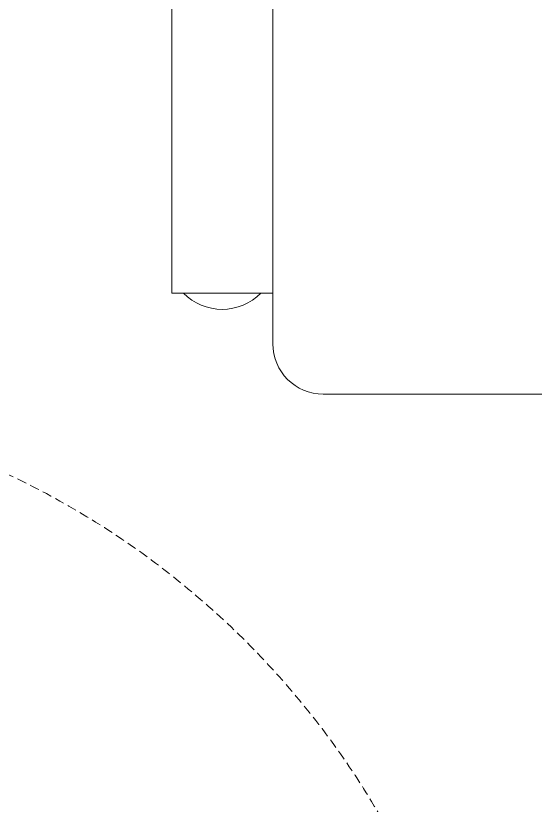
# Model space of a CAD drawing. Header units: millimetres. Extents: x 0 to 145404, y 0 to 194550.
# Drawn here: x 80591 to 81106, y 166479 to 167261 of the extents above; entities that cross this region are included whole.
import ezdxf

# ---------------------------------------------------------------- set-up
doc = ezdxf.new("R2010")
doc.units = ezdxf.units.MM
doc.linetypes.add('HIDDEN2', pattern=[0.1875, 0.125, -0.0625])
doc.layers.add('АР - мебель', color=7, linetype='Continuous', lineweight=9, true_color=0x787878)
doc.layers.add('АР - Окна', color=150, linetype='Continuous', lineweight=9)
doc.layers.add('АР - окна - открывание', color=251, linetype='Continuous', lineweight=5)

# ---------------------------------------------------------------- blocks, each defined once
blk = doc.blocks.new('ММ96 720х1850')
for p, q in [((825, -150), (825, -670)), ((925, -150), (925, -620)), ((825, -620), (925, -620)), ((325, -720), (775, -720))]:
    blk.add_line(p, q)
for centre, radius, start, end in [((875.19, -582.05), 53.95, 224.70723, 315.29277), ((775, -670), 50, 270, 0)]:
    blk.add_arc(centre, radius, start, end)
blk = doc.blocks.new('блок балконный дверной с проходом 750мм')
at = {"layer": 'АР - окна - открывание', "color": 252, "linetype": 'HIDDEN2', "lineweight": 0, "ltscale": 75}
blk.add_arc((-50.51, 0), 839.78, 180, 270, dxfattribs=at)
blk = doc.blocks.new('Квартира 1К 6300 тип 39')
at = {"layer": 'АР - мебель'}
blk.add_blockref('ММ96 720х1850', (4255, 3210), dxfattribs=at)
at = {"layer": 'АР - Окна', "rotation": 270}
blk.add_blockref('блок балконный дверной с проходом 750мм', (5700, 1600), dxfattribs=at)
blk = doc.blocks.new('V_Section_1')
blk.add_blockref('Квартира 1К 6300 тип 39', (8950, -16300))

msp = doc.modelspace()

# ---------------------------------------------------------------- block references
at = {"xscale": -1}
msp.add_blockref('V_Section_1', (94875.46, 180696.11), dxfattribs=at)

doc.saveas('drawing.dxf')
